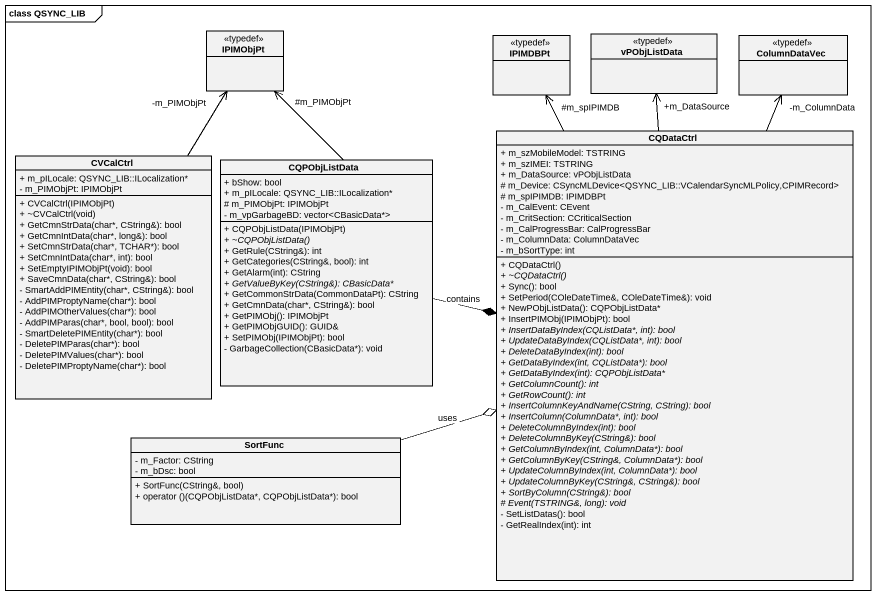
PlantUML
@startuml
mainframe class QSYNC_LIB
hide circle
hide empty members
skinparam classAttributeIconSize 0
class IPIMObjPt <<typedef>>
class IPIMDBPt <<typedef>>
class vPObjListData <<typedef>>
class ColumnDataVec <<typedef>>
class CQDataCtrl {
  + m_szMobileModel: TSTRING
  + m_szIMEI: TSTRING
  + m_DataSource: vPObjListData
  # m_Device: CSyncMLDevice<QSYNC_LIB::VCalendarSyncMLPolicy,CPIMRecord>
  # m_spIPIMDB: IPIMDBPt
  - m_CalEvent: CEvent
  - m_CritSection: CCriticalSection
  - m_CalProgressBar: CalProgressBar
  - m_ColumnData: ColumnDataVec
  - m_bSortType: int
  + CQDataCtrl()
  {abstract} + ~CQDataCtrl()
  + Sync(): bool
  + SetPeriod(COleDateTime&, COleDateTime&): void
  + NewPObjListData(): CQPObjListData*
  + InsertPIMObj(IPIMObjPt): bool
  {abstract} + InsertDataByIndex(CQListData*, int): bool
  {abstract} + UpdateDataByIndex(CQListData*, int): bool
  {abstract} + DeleteDataByIndex(int): bool
  {abstract} + GetDataByIndex(int, CQListData*): bool
  {abstract} + GetDataByIndex(int): CQPObjListData*
  {abstract} + GetColumnCount(): int
  {abstract} + GetRowCount(): int
  {abstract} + InsertColumnKeyAndName(CString, CString): bool
  {abstract} + InsertColumn(ColumnData*, int): bool
  {abstract} + DeleteColumnByIndex(int): bool
  {abstract} + DeleteColumnByKey(CString&): bool
  {abstract} + GetColumnByIndex(int, ColumnData*): bool
  {abstract} + GetColumnByKey(CString&, ColumnData*): bool
  {abstract} + UpdateColumnByIndex(int, ColumnData*): bool
  {abstract} + UpdateColumnByKey(CString&, CString&): bool
  {abstract} + SortByColumn(CString&): bool
  {abstract} # Event(TSTRING&, long): void
  - SetListDatas(): bool
  - GetRealIndex(int): int
}
class CVCalCtrl {
  + m_pILocale: QSYNC_LIB::ILocalization*
  - m_PIMObjPt: IPIMObjPt
  + CVCalCtrl(IPIMObjPt)
  + ~CVCalCtrl(void)
  + GetCmnStrData(char*, CString&): bool
  + GetCmnIntData(char*, long&): bool
  + SetCmnStrData(char*, TCHAR*): bool
  + SetCmnIntData(char*, int): bool
  + SetEmptyIPIMObjPt(void): bool
  + SaveCmnData(char*, CString&): bool
  - SmartAddPIMEntity(char*, CString&): bool
  - AddPIMProptyName(char*): bool
  - AddPIMOtherValues(char*): bool
  - AddPIMParas(char*, bool, bool): bool
  - SmartDeletePIMEntity(char*): bool
  - DeletePIMParas(char*): bool
  - DeletePIMValues(char*): bool
  - DeletePIMProptyName(char*): bool
}
class CQPObjListData {
  + bShow: bool
  + m_pILocale: QSYNC_LIB::ILocalization*
  # m_PIMObjPt: IPIMObjPt
  - m_vpGarbageBD: vector<CBasicData*>
  + CQPObjListData(IPIMObjPt)
  {abstract} + ~CQPObjListData()
  + GetRule(CString&): int
  + GetCategories(CString&, bool): int
  + GetAlarm(int): CString
  {abstract} + GetValueByKey(CString&): CBasicData*
  + GetCommonStrData(CommonDataPt): CString
  + GetCmnData(char*, CString&): bool
  + GetPIMObj(): IPIMObjPt
  + GetPIMObjGUID(): GUID&
  + SetPIMObj(IPIMObjPt): bool
  - GarbageCollection(CBasicData*): void
}
class SortFunc {
  - m_Factor: CString
  - m_bDsc: bool
  + SortFunc(CString&, bool)
  + operator ()(CQPObjListData*, CQPObjListData*): bool
}
CQDataCtrl -up-> "#m_spIPIMDB" IPIMDBPt
CQDataCtrl -up-> "+m_DataSource" vPObjListData
CQDataCtrl -up-> "-m_ColumnData" ColumnDataVec
CVCalCtrl -up-> "-m_PIMObjPt" IPIMObjPt
CQPObjListData -up-> "#m_PIMObjPt" IPIMObjPt
CQPObjListData -right-* CQDataCtrl : contains
SortFunc -right-o CQDataCtrl : uses
@enduml
